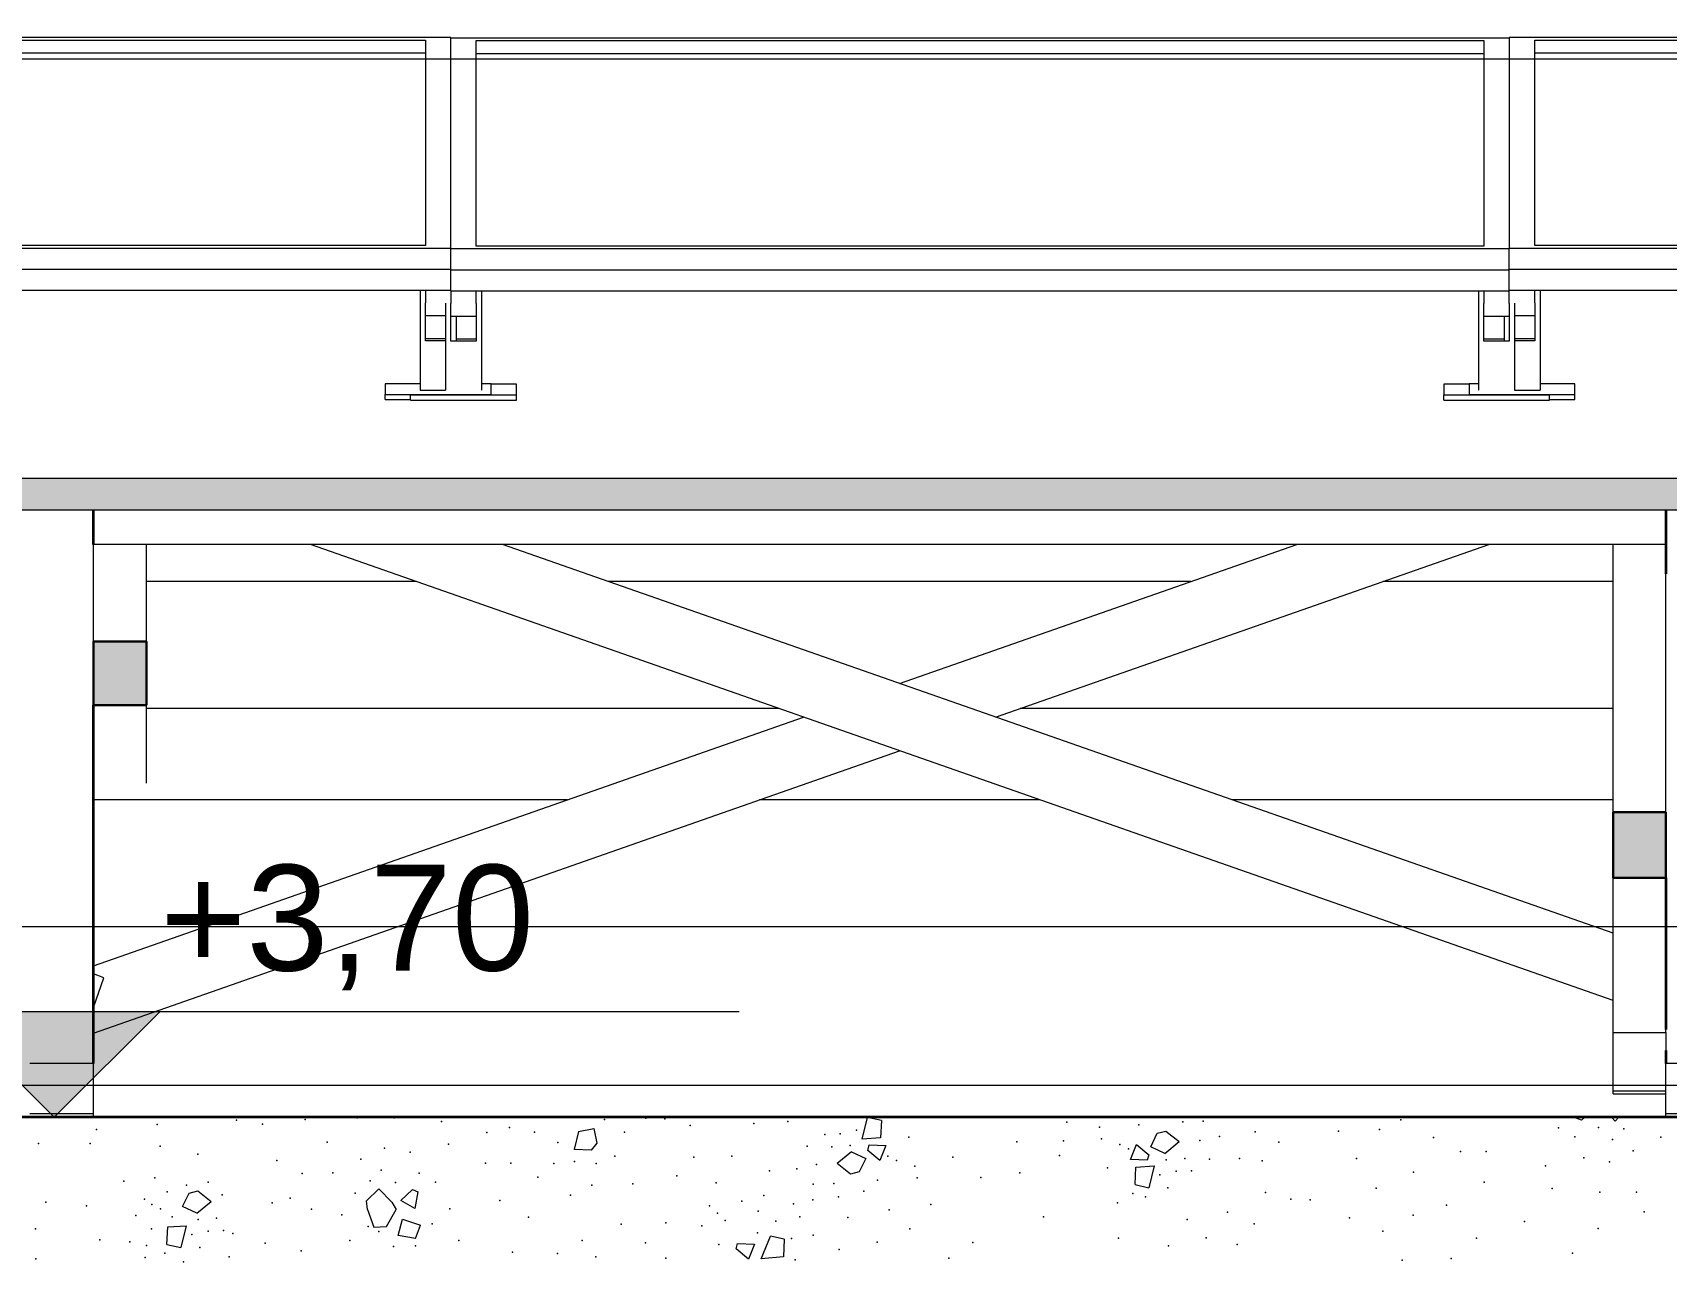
# Model space of a CAD drawing. Header units: metres. Extents: x -77 to 97, y 0 to 6.
# Drawn here: x -61.474 to -59.931, y 3.563 to 4.725 of the extents above; entities that cross this region are included whole.
import ezdxf

# ---------------------------------------------------------------- set-up
doc = ezdxf.new("R2010")
doc.units = ezdxf.units.M
doc.header["$MEASUREMENT"] = 0
for name, color, linetype in [('COTAS CORTE', 7, 'Continuous'), ('LAJES.EST', 7, 'Continuous'), ('S-BEAM-____-OTLN.IFC Model', 7, 'Continuous')]:
    doc.layers.add(name, color=color, linetype=linetype)
for name, color, linetype, lineweight, true_color in [('COTAS CORTE_Caneta_No__25', 7, 'Continuous', 13, 0x982312), ('ESTRUTURA-COB.EST_Caneta_No__16', 7, 'Continuous', 0, 0xc9c9c9), ('ESTRUTURA-COB.EST_Caneta_No__97', 7, 'Continuous', 5, 0x6b6b6b), ('S-BEAM-____-OTLN.IFC Model_Caneta_No__13', 7, 'Continuous', 0, 0xaaaaaa), ('S-BEAM-____-OTLN.IFC Model_Caneta_No__16', 7, 'Continuous', 0, 0xc9c9c9)]:
    doc.layers.add(name, color=color, linetype=linetype, lineweight=lineweight, true_color=true_color)
for name, color, linetype, lineweight in [('ESTRUTURA-COB.EST_Caneta_No__241', 7, 'Continuous', 13), ('LAJES.EST_Caneta_No__1', 7, 'Continuous', 35), ('LAJES.EST_Caneta_No__241', 7, 'Continuous', 13), ('LAJES.EST_Caneta_No__96', 252, 'Continuous', 0), ('S-BEAM-____-OTLN.IFC Model_Caneta_No__1', 7, 'Continuous', 35), ('S-BEAM-____-OTLN.IFC Model_Caneta_No__2', 7, 'Continuous', 30)]:
    doc.layers.add(name, color=color, linetype=linetype, lineweight=lineweight)
doc.styles.add('ESTILO_GERADO_1', font='arial.ttf')
doc.dimstyles.new('ESTILO_GERADO__1', dxfattribs={"dimtxt": 0.1, "dimasz": 0.0475, "dimexe": 0.18, "dimexo": 0.0625, "dimgap": 0, "dimtad": 1, "dimzin": 0, "dimdsep": 46, "dimtxsty": 'ESTILO_GERADO_1', "dimblk": 'ARROWHEAD_11', "dimblk1": 'ARROWHEAD_11', "dimblk2": 'ARROWHEAD_11', "dimcen": 0.09, "dimclrd": 256, "dimclre": 256, "dimclrt": 256, "dimadec": 0, "dimazin": 0, "dimtfac": 1, "dimtdec": 4, "dimtmove": 0, "dimatfit": 3, "dimfxl": 0, "dimtolj": 1, "dimtzin": 0, "dimarcsym": 0})
doc.dimstyles.new('ESTILO_GERADO__2', dxfattribs={"dimtxt": 0.1, "dimasz": 0.0475, "dimexe": 0.18, "dimexo": 8.048056, "dimgap": 0, "dimtad": 1, "dimzin": 0, "dimdsep": 46, "dimtxsty": 'ESTILO_GERADO_1', "dimblk": 'ARROWHEAD_11', "dimblk1": 'ARROWHEAD_11', "dimblk2": 'ARROWHEAD_11', "dimcen": 0.09, "dimclrd": 256, "dimclre": 256, "dimclrt": 256, "dimadec": 0, "dimazin": 0, "dimtfac": 1, "dimtdec": 4, "dimtmove": 0, "dimatfit": 3, "dimfxl": 0, "dimtolj": 1, "dimtzin": 0, "dimarcsym": 0})
doc.dimstyles.new('ESTILO_GERADO__4', dxfattribs={"dimtxt": 0.1, "dimasz": 0.0475, "dimexe": 0.18, "dimexo": 2.335123, "dimgap": 0, "dimtad": 1, "dimzin": 0, "dimdsep": 46, "dimtxsty": 'ESTILO_GERADO_1', "dimblk": 'ARROWHEAD_11', "dimblk1": 'ARROWHEAD_11', "dimblk2": 'ARROWHEAD_11', "dimcen": 0.09, "dimclrd": 256, "dimclre": 256, "dimclrt": 256, "dimadec": 0, "dimazin": 0, "dimtfac": 1, "dimtdec": 4, "dimtmove": 0, "dimatfit": 3, "dimfxl": 0, "dimtolj": 1, "dimtzin": 0, "dimarcsym": 0})
doc.dimstyles.new('ESTILO_GERADO__6', dxfattribs={"dimtxt": 0.1, "dimasz": 0.0475, "dimexe": 0.18, "dimexo": 1.849209, "dimgap": 0, "dimtad": 1, "dimzin": 0, "dimdsep": 46, "dimtxsty": 'ESTILO_GERADO_1', "dimblk": 'ARROWHEAD_11', "dimblk1": 'ARROWHEAD_11', "dimblk2": 'ARROWHEAD_11', "dimcen": 0.09, "dimclrd": 256, "dimclre": 256, "dimclrt": 256, "dimadec": 0, "dimazin": 0, "dimtfac": 1, "dimtdec": 4, "dimtmove": 0, "dimatfit": 3, "dimfxl": 0, "dimtolj": 1, "dimtzin": 0, "dimarcsym": 0})

# ---------------------------------------------------------------- blocks, each defined once
blk = doc.blocks.new('*X5')
at = {"layer": 'LAJES.EST_Caneta_No__241', "color": 7, "linetype": 'Continuous', "lineweight": 13}
for p, q in [((-60.9587, 3.6865), (-60.9442, 3.6895)), ((-60.9442, 3.6895), (-60.9414, 3.6756)), ((-60.6906, 3.6792), (-60.6855, 3.6999)), ((-60.6725, 3.697), (-60.6855, 3.6999)), ((-60.6725, 3.697), (-60.6732, 3.6804)), ((-60.016, 3.6992), (-60.0159, 3.7)), ((-60.011, 3.6972), (-60.016, 3.6992)), ((-60.008, 3.7), (-60.011, 3.6972)), ((-59.9793, 3.6964), (-59.9827, 3.7)), ((-59.9756, 3.7), (-59.9793, 3.6964)), ((-60.9587, 3.6865), (-60.9628, 3.6694)), ((-60.9414, 3.6756), (-60.9467, 3.669)), ((-60.6732, 3.6804), (-60.6906, 3.6792)), ((-60.6854, 3.6687), (-60.6841, 3.6739)), ((-60.6841, 3.6739), (-60.6682, 3.6732)), ((-60.4371, 3.6601), (-60.4314, 3.6741)), ((-60.4314, 3.6741), (-60.4198, 3.6646)), ((-60.418, 3.6722), (-60.4118, 3.685)), ((-60.4118, 3.685), (-60.4036, 3.687)), ((-60.4046, 3.6658), (-60.391, 3.677)), ((-60.4036, 3.687), (-60.391, 3.677)), ((-60.9467, 3.669), (-60.9628, 3.6694)), ((-60.7007, 3.6674), (-60.7143, 3.6563)), ((-60.7007, 3.6674), (-60.6873, 3.6611)), ((-60.6873, 3.6611), (-60.6935, 3.6483)), ((-60.6738, 3.6592), (-60.6854, 3.6687)), ((-60.6682, 3.6732), (-60.6738, 3.6592)), ((-60.4212, 3.6593), (-60.4371, 3.6601)), ((-60.4198, 3.6646), (-60.4212, 3.6593)), ((-60.4046, 3.6658), (-60.418, 3.6722)), ((-60.7016, 3.6463), (-60.7143, 3.6563)), ((-60.6935, 3.6483), (-60.7016, 3.6463)), ((-60.4328, 3.6363), (-60.4321, 3.6529)), ((-60.4321, 3.6529), (-60.4147, 3.654)), ((-60.4147, 3.654), (-60.4198, 3.6334)), ((-61.3326, 3.6157), (-61.3264, 3.6284)), ((-61.3264, 3.6284), (-61.3182, 3.6305)), ((-61.3182, 3.6305), (-61.3056, 3.6205)), ((-61.1589, 3.6211), (-61.1472, 3.6323)), ((-61.1472, 3.6323), (-61.1351, 3.6197)), ((-61.1265, 3.6214), (-61.1155, 3.6316)), ((-61.1155, 3.6316), (-61.1105, 3.6295)), ((-61.1105, 3.6295), (-61.1134, 3.6139)), ((-60.4328, 3.6363), (-60.4198, 3.6334)), ((-61.3192, 3.6093), (-61.3326, 3.6157)), ((-61.3192, 3.6093), (-61.3056, 3.6205)), ((-61.158, 3.6128), (-61.1589, 3.6211)), ((-61.158, 3.6128), (-61.152, 3.596)), ((-61.14, 3.5967), (-61.1308, 3.6127)), ((-61.1351, 3.6197), (-61.1308, 3.6127)), ((-61.1134, 3.6139), (-61.1265, 3.6214)), ((-61.3474, 3.5797), (-61.3467, 3.5964)), ((-61.3467, 3.5964), (-61.3293, 3.5975)), ((-61.3293, 3.5975), (-61.3344, 3.5769)), ((-61.152, 3.596), (-61.14, 3.5967)), ((-61.1289, 3.5883), (-61.1248, 3.6037)), ((-61.1248, 3.6037), (-61.108, 3.5979)), ((-61.1125, 3.5854), (-61.108, 3.5979)), ((-61.1125, 3.5854), (-61.1289, 3.5883)), ((-60.8096, 3.5756), (-60.8083, 3.5808)), ((-60.8083, 3.5808), (-60.7924, 3.5801)), ((-60.7859, 3.5662), (-60.7773, 3.5876)), ((-60.7643, 3.5847), (-60.7773, 3.5876)), ((-60.7643, 3.5847), (-60.765, 3.5681)), ((-61.3474, 3.5797), (-61.3344, 3.5769)), ((-60.7981, 3.566), (-60.8096, 3.5756)), ((-60.7924, 3.5801), (-60.7981, 3.566)), ((-60.765, 3.5681), (-60.7859, 3.5662))]:
    blk.add_line(p, q, dxfattribs=at)
for p in [(-61.3566, 3.6933), (-61.2816, 3.6971), (-61.2573, 3.6934), (-61.2168, 3.6979), (-61.1676, 3.6994), (-61.1327, 3.6995), (-61.088, 3.6961), (-61.0237, 3.6904), (-60.9342, 3.698), (-60.8951, 3.6992), (-60.8771, 3.6986), (-60.8531, 3.6921), (-60.793, 3.6942), (-60.7608, 3.6959), (-60.7034, 3.6999), (-60.4972, 3.6954), (-60.4665, 3.6905), (-60.4293, 3.6927), (-60.3878, 3.6958), (-60.3685, 3.6963), (-60.1816, 3.6977), (-60.0327, 3.69), (-59.995, 3.6903), (-59.971, 3.6889), (-61.4688, 3.6751), (-61.42, 3.6751), (-61.414, 3.6884), (-61.196, 3.6764), (-61.0815, 3.6746), (-61.0451, 3.6857), (-61.0003, 3.6859), (-60.9782, 3.6762), (-60.9153, 3.6858), (-60.7259, 3.6837), (-60.7114, 3.6844), (-60.7018, 3.6734), (-60.6959, 3.6877), (-60.6466, 3.6811), (-60.5446, 3.6768), (-60.5003, 3.6777), (-60.4646, 3.6795), (-60.4471, 3.6741), (-60.3717, 3.678), (-60.353, 3.6819), (-60.3193, 3.6863), (-60.297, 3.6764), (-60.2406, 3.687), (-60.2018, 3.6885), (-60.1508, 3.6809), (-60.0174, 3.6815), (-59.9816, 3.6789), (-59.9359, 3.6813), (-61.3539, 3.6728), (-61.3182, 3.665), (-61.2435, 3.659), (-61.1642, 3.6604), (-61.142, 3.6708), (-61.1177, 3.667), (-60.9623, 3.6582), (-60.9244, 3.6632), (-60.8498, 3.6622), (-60.8138, 3.6631), (-60.7427, 3.6728), (-60.7194, 3.6721), (-60.6663, 3.6631), (-60.6582, 3.6592), (-60.6048, 3.6623), (-60.5043, 3.6639), (-60.439, 3.6702), (-60.4035, 3.6598), (-60.3859, 3.6611), (-60.3626, 3.6604), (-60.3341, 3.6611), (-60.3128, 3.6589), (-60.2235, 3.661), (-60.1254, 3.6675), (-60.1012, 3.6677), (-60.0088, 3.6617), (-59.9845, 3.658), (-59.9623, 3.6684), (-61.359, 3.6429), (-61.2198, 3.6469), (-61.1907, 3.6474), (-61.1449, 3.6499), (-61.1091, 3.6473), (-61.0466, 3.6565), (-61.0224, 3.6567), (-60.9971, 3.6433), (-60.9819, 3.6562), (-60.9419, 3.6563), (-60.8656, 3.6447), (-60.7783, 3.6494), (-60.7522, 3.6513), (-60.7336, 3.6553), (-60.6407, 3.6538), (-60.6388, 3.6428), (-60.5786, 3.643), (-60.5418, 3.6474), (-60.4587, 3.6522), (-60.4094, 3.6456), (-60.3938, 3.6489), (-60.3794, 3.6495), (-60.1696, 3.648), (-60.045, 3.6542), (-61.3883, 3.6395), (-61.3472, 3.6296), (-61.329, 3.6359), (-61.3085, 3.6386), (-61.1696, 3.6284), (-61.1556, 3.6398), (-61.1316, 3.6384), (-61.0938, 3.6388), (-60.946, 3.6357), (-60.9073, 3.6372), (-60.8286, 3.6379), (-60.7368, 3.6369), (-60.7175, 3.6375), (-60.6889, 3.6301), (-60.676, 3.6405), (-60.4349, 3.628), (-60.4019, 3.6334), (-60.3095, 3.629), (-60.2049, 3.633), (-60.1028, 3.6386), (-60.0386, 3.6327), (-59.9938, 3.6292), (-59.9589, 3.6293), (-61.462, 3.6198), (-61.4235, 3.6164), (-61.3685, 3.6226), (-61.3617, 3.6176), (-61.3535, 3.6136), (-61.2954, 3.6268), (-61.248, 3.619), (-61.231, 3.6234), (-61.211, 3.6131), (-61.0803, 3.6133), (-61.033, 3.6214), (-60.9663, 3.6265), (-60.835, 3.6164), (-60.8044, 3.6208), (-60.7836, 3.626), (-60.7555, 3.6183), (-60.7371, 3.6219), (-60.713, 3.6249), (-60.665, 3.6124), (-60.6257, 3.6176), (-60.4493, 3.6192), (-60.4228, 3.6249), (-60.2855, 3.6225), (-60.2675, 3.6219), (-60.1386, 3.6169), (-61.3769, 3.6072), (-61.3425, 3.6059), (-61.3181, 3.6033), (-61.3005, 3.6046), (-61.1822, 3.6078), (-61.1572, 3.5969), (-61.0968, 3.5992), (-61.0058, 3.6055), (-60.9182, 3.5991), (-60.8761, 3.6003), (-60.842, 3.5975), (-60.8274, 3.6095), (-60.8202, 3.6023), (-60.7889, 3.6112), (-60.7723, 3.6018), (-60.7496, 3.6058), (-60.7042, 3.6053), (-60.5194, 3.6059), (-60.3836, 3.6033), (-60.3453, 3.6104), (-60.3203, 3.5992), (-60.2301, 3.6048), (-60.1701, 3.6075), (-60.0647, 3.6014), (-59.9517, 3.6106), (-61.4717, 3.5947), (-61.4109, 3.5841), (-61.3826, 3.5823), (-61.3621, 3.5945), (-61.324, 3.5891), (-61.3084, 3.5924), (-61.2939, 3.593), (-61.2852, 3.59), (-61.2547, 3.5811), (-61.1746, 3.5835), (-61.1472, 3.5919), (-61.0716, 3.5836), (-60.955, 3.5835), (-60.8954, 3.5812), (-60.7894, 3.5908), (-60.7574, 3.5855), (-60.737, 3.5887), (-60.6763, 3.5819), (-60.6457, 3.5947), (-60.586, 3.5815), (-60.4485, 3.5857), (-60.3656, 3.5861), (-60.1988, 3.5924), (-60.1102, 3.5857), (-59.9954, 3.5948), (-61.4714, 3.5661), (-61.368, 3.5675), (-61.3667, 3.5789), (-61.3495, 3.5715), (-61.3165, 3.5769), (-61.2887, 3.5682), (-61.2205, 3.5737), (-61.1334, 3.5778), (-61.1127, 3.5785), (-61.0211, 3.5726), (-60.9786, 3.5711), (-60.9421, 3.5681), (-60.876, 3.5667), (-60.826, 3.5798), (-60.7124, 3.5749), (-60.6087, 3.5668), (-60.4012, 3.5785), (-60.3364, 3.5799), (-60.1341, 3.5666), (-60.0194, 3.5714), (-61.3319, 3.5633), (-60.7539, 3.5651), (-60.1805, 3.565)]:
    blk.add_point(p, dxfattribs=at)
blk = doc.blocks.new('*D11')
at = {"layer": 'COTAS CORTE_Caneta_No__25', "linetype": 'Continuous', "lineweight": 13, "true_color": 0x982312}
for points in [[(-66.6785, 3.7), (-66.6775, 3.6952), (-66.6748, 3.6912), (-66.6708, 3.6885), (-66.666, 3.6875), (-66.6612, 3.6885), (-66.6572, 3.6912), (-66.6544, 3.6952), (-66.6535, 3.7), (-66.6544, 3.7048), (-66.6572, 3.7088), (-66.6612, 3.7115), (-66.666, 3.7125), (-66.6708, 3.7115), (-66.6748, 3.7088), (-66.6775, 3.7048)], [(-66.6785, 3.55), (-66.6775, 3.5452), (-66.6748, 3.5412), (-66.6708, 3.5385), (-66.666, 3.5375), (-66.6612, 3.5385), (-66.6572, 3.5412), (-66.6544, 3.5452), (-66.6535, 3.55), (-66.6544, 3.5548), (-66.6572, 3.5588), (-66.6612, 3.5615), (-66.666, 3.5625), (-66.6708, 3.5615), (-66.6748, 3.5588), (-66.6775, 3.5548)]]:
    blk.add_hatch(color=24, dxfattribs=at).paths.add_polyline_path(points)
at = {"layer": 'COTAS CORTE_Caneta_No__25', "color": 24, "linetype": 'Continuous', "lineweight": 13, "true_color": 0x982312}
for p, q in [((-66.6785, 3.7), (-66.7129, 3.7)), ((-58.6179, 3.7), (-66.6535, 3.7)), ((-66.666, 3.5625), (-66.666, 3.6875)), ((-66.6785, 3.55), (-66.7129, 3.55)), ((-58.6179, 3.55), (-66.6535, 3.55))]:
    blk.add_line(p, q, dxfattribs=at)
for centre in [(-66.666, 3.7), (-66.666, 3.55)]:
    blk.add_circle(centre, 0.0125, dxfattribs=at)
at = {"layer": 'COTAS CORTE_Caneta_No__25', "color": 24, "lineweight": 13, "true_color": 0x982312, "insert": (-66.801, 3.5815), "char_height": 0.1, "attachment_point": 7, "rotation": 90, "style": 'ESTILO_GERADO_1'}
blk.add_mtext('\\A1;{\\pql;\\fArial|b0|i0|c0|p0;\\W1.000000;0,03}', dxfattribs=at)
blk = doc.blocks.new('ARROWHEAD_11')
at = {"color": 0, "linetype": 'Continuous', "lineweight": 0}
blk.add_line((0, 0), (-1, 0), dxfattribs=at)
at = {"color": 0, "linetype": 'Continuous', "lineweight": 0, "const_width": 0.25, "flags": 128}
blk.add_lwpolyline([(-0.125, 0, 1), (0.125, 0, 1)], format="xyb", close=True, dxfattribs=at)
blk = doc.blocks.new('*D12')
at = {"layer": 'COTAS CORTE_Caneta_No__25', "linetype": 'Continuous', "lineweight": 13, "true_color": 0x982312}
for points in [[(-66.6785, 3.73), (-66.6775, 3.7252), (-66.6748, 3.7212), (-66.6708, 3.7185), (-66.666, 3.7175), (-66.6612, 3.7185), (-66.6572, 3.7212), (-66.6544, 3.7252), (-66.6535, 3.73), (-66.6544, 3.7348), (-66.6572, 3.7388), (-66.6612, 3.7415), (-66.666, 3.7425), (-66.6708, 3.7415), (-66.6748, 3.7388), (-66.6775, 3.7348)], [(-66.6785, 3.7), (-66.6775, 3.6952), (-66.6748, 3.6912), (-66.6708, 3.6885), (-66.666, 3.6875), (-66.6612, 3.6885), (-66.6572, 3.6912), (-66.6544, 3.6952), (-66.6535, 3.7), (-66.6544, 3.7048), (-66.6572, 3.7088), (-66.6612, 3.7115), (-66.666, 3.7125), (-66.6708, 3.7115), (-66.6748, 3.7088), (-66.6775, 3.7048)]]:
    blk.add_hatch(color=24, dxfattribs=at).paths.add_polyline_path(points)
at = {"layer": 'COTAS CORTE_Caneta_No__25', "color": 24, "linetype": 'Continuous', "lineweight": 13, "true_color": 0x982312}
for p, q in [((-66.6785, 3.73), (-66.7129, 3.73)), ((-58.6179, 3.73), (-66.6535, 3.73)), ((-66.666, 3.7125), (-66.666, 3.7175)), ((-66.6785, 3.7), (-66.7129, 3.7)), ((-58.6179, 3.7), (-66.6535, 3.7))]:
    blk.add_line(p, q, dxfattribs=at)
for centre in [(-66.666, 3.73), (-66.666, 3.7)]:
    blk.add_circle(centre, 0.0125, dxfattribs=at)
blk = doc.blocks.new('*D13')
at = {"layer": 'COTAS CORTE_Caneta_No__25', "linetype": 'Continuous', "lineweight": 13, "true_color": 0x982312}
for points in [[(-66.6785, 3.88), (-66.6775, 3.8752), (-66.6748, 3.8712), (-66.6708, 3.8685), (-66.666, 3.8675), (-66.6612, 3.8685), (-66.6572, 3.8712), (-66.6544, 3.8752), (-66.6535, 3.88), (-66.6544, 3.8848), (-66.6572, 3.8888), (-66.6612, 3.8915), (-66.666, 3.8925), (-66.6708, 3.8915), (-66.6748, 3.8888), (-66.6775, 3.8848)], [(-66.6785, 3.73), (-66.6775, 3.7252), (-66.6748, 3.7212), (-66.6708, 3.7185), (-66.666, 3.7175), (-66.6612, 3.7185), (-66.6572, 3.7212), (-66.6544, 3.7252), (-66.6535, 3.73), (-66.6544, 3.7348), (-66.6572, 3.7388), (-66.6612, 3.7415), (-66.666, 3.7425), (-66.6708, 3.7415), (-66.6748, 3.7388), (-66.6775, 3.7348)]]:
    blk.add_hatch(color=24, dxfattribs=at).paths.add_polyline_path(points)
at = {"layer": 'COTAS CORTE_Caneta_No__25', "color": 24, "linetype": 'Continuous', "lineweight": 13, "true_color": 0x982312}
for p, q in [((-66.666, 3.8925), (-66.666, 3.905)), ((-66.6785, 3.88), (-66.7129, 3.88)), ((-58.6179, 3.88), (-66.6535, 3.88)), ((-66.666, 3.7425), (-66.666, 3.8675)), ((-66.6785, 3.73), (-66.7129, 3.73)), ((-58.6179, 3.73), (-66.6535, 3.73))]:
    blk.add_line(p, q, dxfattribs=at)
for centre in [(-66.666, 3.88), (-66.666, 3.73)]:
    blk.add_circle(centre, 0.0125, dxfattribs=at)
at = {"layer": 'COTAS CORTE_Caneta_No__25', "color": 24, "lineweight": 13, "true_color": 0x982312, "insert": (-66.686, 3.8925), "char_height": 0.1, "attachment_point": 7, "rotation": 90, "style": 'ESTILO_GERADO_1'}
blk.add_mtext('\\A1;{\\pql;\\fArial|b0|i0|c0|p0;\\W1.000000;0,15}', dxfattribs=at)
blk = doc.blocks.new('*D17')
at = {"layer": 'COTAS CORTE_Caneta_No__25', "linetype": 'Continuous', "lineweight": 13, "true_color": 0x982312}
for points in [[(-63.083, 3.7), (-63.082, 3.6952), (-63.0793, 3.6912), (-63.0753, 3.6885), (-63.0705, 3.6875), (-63.0657, 3.6885), (-63.0617, 3.6912), (-63.059, 3.6952), (-63.058, 3.7), (-63.059, 3.7048), (-63.0617, 3.7088), (-63.0657, 3.7115), (-63.0705, 3.7125), (-63.0753, 3.7115), (-63.0793, 3.7088), (-63.082, 3.7048)], [(-63.083, 3.55), (-63.082, 3.5452), (-63.0793, 3.5412), (-63.0753, 3.5385), (-63.0705, 3.5375), (-63.0657, 3.5385), (-63.0617, 3.5412), (-63.059, 3.5452), (-63.058, 3.55), (-63.059, 3.5548), (-63.0617, 3.5588), (-63.0657, 3.5615), (-63.0705, 3.5625), (-63.0753, 3.5615), (-63.0793, 3.5588), (-63.082, 3.5548)]]:
    blk.add_hatch(color=24, dxfattribs=at).paths.add_polyline_path(points)
at = {"layer": 'COTAS CORTE_Caneta_No__25', "color": 24, "linetype": 'Continuous', "lineweight": 13, "true_color": 0x982312}
for p, q in [((-63.0705, 3.7125), (-63.0705, 3.725)), ((-63.083, 3.7), (-63.1174, 3.7)), ((-60.7354, 3.7), (-63.058, 3.7)), ((-63.0705, 3.5625), (-63.0705, 3.6875)), ((-63.083, 3.55), (-63.1174, 3.55)), ((-60.7354, 3.55), (-63.058, 3.55))]:
    blk.add_line(p, q, dxfattribs=at)
for centre in [(-63.0705, 3.7), (-63.0705, 3.55)]:
    blk.add_circle(centre, 0.0125, dxfattribs=at)
at = {"layer": 'COTAS CORTE_Caneta_No__25', "color": 24, "lineweight": 13, "true_color": 0x982312, "insert": (-63.0905, 3.7125), "char_height": 0.1, "attachment_point": 7, "rotation": 90, "style": 'ESTILO_GERADO_1'}
blk.add_mtext('\\A1;{\\pql;\\fArial|b0|i0|c0|p0;\\W1.000000;0,15}', dxfattribs=at)
blk = doc.blocks.new('*D24')
at = {"layer": 'COTAS CORTE_Caneta_No__25', "linetype": 'Continuous', "lineweight": 13, "true_color": 0x982312}
for points in [[(-51.3896, 4.7), (-51.3887, 4.6952), (-51.386, 4.6912), (-51.3819, 4.6885), (-51.3771, 4.6875), (-51.3724, 4.6885), (-51.3683, 4.6912), (-51.3656, 4.6952), (-51.3646, 4.7), (-51.3656, 4.7048), (-51.3683, 4.7088), (-51.3724, 4.7115), (-51.3771, 4.7125), (-51.3819, 4.7115), (-51.386, 4.7088), (-51.3887, 4.7048)], [(-51.3896, 3.7), (-51.3887, 3.6952), (-51.386, 3.6912), (-51.3819, 3.6885), (-51.3771, 3.6875), (-51.3724, 3.6885), (-51.3683, 3.6912), (-51.3656, 3.6952), (-51.3646, 3.7), (-51.3656, 3.7048), (-51.3683, 3.7088), (-51.3724, 3.7115), (-51.3771, 3.7125), (-51.3819, 3.7115), (-51.386, 3.7088), (-51.3887, 3.7048)]]:
    blk.add_hatch(color=24, dxfattribs=at).paths.add_polyline_path(points)
at = {"layer": 'COTAS CORTE_Caneta_No__25', "color": 24, "linetype": 'Continuous', "lineweight": 13, "true_color": 0x982312}
for p, q in [((-51.3771, 4.7125), (-51.3771, 4.725)), ((-51.3896, 4.7), (-53.2264, 4.7)), ((-51.3303, 4.7), (-51.3646, 4.7)), ((-51.3771, 3.7125), (-51.3771, 4.6875)), ((-51.3896, 3.7), (-51.424, 3.7)), ((-49.5279, 3.7), (-51.3646, 3.7))]:
    blk.add_line(p, q, dxfattribs=at)
for centre in [(-51.3771, 4.7), (-51.3771, 3.7)]:
    blk.add_circle(centre, 0.0125, dxfattribs=at)
at = {"layer": 'COTAS CORTE_Caneta_No__25', "color": 24, "lineweight": 13, "true_color": 0x982312, "insert": (-51.3971, 4.0665), "char_height": 0.1, "attachment_point": 7, "rotation": 90, "style": 'ESTILO_GERADO_1'}
blk.add_mtext('\\A1;{\\pql;\\fArial|b0|i0|c0|p0;\\W1.000000;1,00}', dxfattribs=at)
blk = doc.blocks.new('*D25')
at = {"layer": 'COTAS CORTE_Caneta_No__25', "linetype": 'Continuous', "lineweight": 13, "true_color": 0x982312}
for points in [[(-66.9365, 4.7), (-66.9356, 4.6952), (-66.9329, 4.6912), (-66.9288, 4.6885), (-66.924, 4.6875), (-66.9192, 4.6885), (-66.9152, 4.6912), (-66.9125, 4.6952), (-66.9115, 4.7), (-66.9125, 4.7048), (-66.9152, 4.7088), (-66.9192, 4.7115), (-66.924, 4.7125), (-66.9288, 4.7115), (-66.9329, 4.7088), (-66.9356, 4.7048)], [(-66.9365, -0.015), (-66.9356, -0.0198), (-66.9329, -0.0238), (-66.9288, -0.0265), (-66.924, -0.0275), (-66.9192, -0.0265), (-66.9152, -0.0238), (-66.9125, -0.0198), (-66.9115, -0.015), (-66.9125, -0.0102), (-66.9152, -0.0062), (-66.9192, -0.0035), (-66.924, -0.0025), (-66.9288, -0.0035), (-66.9329, -0.0062), (-66.9356, -0.0102)]]:
    blk.add_hatch(color=24, dxfattribs=at).paths.add_polyline_path(points)
at = {"layer": 'COTAS CORTE_Caneta_No__25', "color": 24, "linetype": 'Continuous', "lineweight": 13, "true_color": 0x982312}
for p, q in [((-66.924, 4.7125), (-66.924, 4.725)), ((-66.9365, 4.7), (-66.9709, 4.7)), ((-58.876, 4.7), (-66.9115, 4.7)), ((-66.924, -0.0025), (-66.924, 4.6875)), ((-66.9365, -0.015), (-66.9709, -0.015)), ((-58.876, -0.015), (-66.9115, -0.015)), ((-66.924, -0.04), (-66.924, -0.0275))]:
    blk.add_line(p, q, dxfattribs=at)
for centre in [(-66.924, 4.7), (-66.924, -0.015)]:
    blk.add_circle(centre, 0.0125, dxfattribs=at)
at = {"layer": 'COTAS CORTE_Caneta_No__25', "color": 24, "lineweight": 13, "true_color": 0x982312, "insert": (-66.944, 2.209), "char_height": 0.1, "attachment_point": 7, "rotation": 90, "style": 'ESTILO_GERADO_1'}
blk.add_mtext('\\A1;{\\pql;\\fArial|b0|i0|c0|p0;\\W1.000000;4,72}', dxfattribs=at)

msp = doc.modelspace()

# ---------------------------------------------------------------- hatches: boundary and pattern name
at = {"layer": 'COTAS CORTE_Caneta_No__25', "linetype": 'Continuous', "lineweight": 13, "true_color": 0x982312}
msp.add_hatch(color=24, dxfattribs=at).paths.add_polyline_path([(-61.454, 3.7), (-61.354, 3.8), (-61.554, 3.8)])
at = {"layer": 'ESTRUTURA-COB.EST_Caneta_No__97', "linetype": 'Continuous', "lineweight": 5, "true_color": 0x6b6b6b}
h = msp.add_hatch(dxfattribs=at)
h.set_pattern_fill('AR_CONC_0001', color=251, style=0, pattern_type=2)
h.set_pattern_definition([(50, (0, 0), (-0.546554, 0.0478173), [0.05715, -0.62865]), (355, (0, 0), (-0.1057303, 0.5731705), [0.04572, -0.5029218]), (100.4514, (0.04555, -0.004), (0.4408237, 0.5253533), [0.04857, -0.5342707]), (46.1842, (0, 0.1524), (-0.813237, 0.126127), [0.085725, -0.942975]), (96.6356, (0.0678, 0.1419), (0.712212, 0.742278), [0.072855, -0.801407]), (351.1842, (0, 0.1524), (0.712212, 0.742278), [0.06858, -0.754379]), (21, (0.0762, 0.1143), (-0.4548432, 0.3067956), [0.05715, -0.62865]), (326, (0.0762, 0.1143), (0.185406, 0.552564), [0.04572, -0.50292]), (71.4514, (0.1141, 0.08873), (0.6402493, 0.2457683), [0.04857, -0.53427]), (37.5, (0, 0), (0.0092658, 0.2536651), [0, -0.496824, 0, -0.51054, 0, -0.504825]), (7.5, (0, 0), (0.200459, 0.3005417), [0, -0.291084, 0, -0.485394, 0, -0.192405]), (327.5, (-0.16993, 0), (-0.4067718, 0.01718623), [0, -0.1905, 0, -0.59436, 0, -0.78867]), (317.5, (-0.24613, 0), (0.4443875, 0.0762795), [0, -0.24765, 0, -0.394716, 0, -0.56007])])
h.paths.add_polyline_path([(-66.314, 4.2737), (-44.214, 4.2737), (-44.214, 4.3038), (-66.314, 4.3038)])
at = {"layer": 'S-BEAM-____-OTLN.IFC Model', "linetype": 'Continuous', "lineweight": 0, "true_color": 0x000000}
for points in [[(-61.4169, 4.0893), (-61.3669, 4.0893), (-61.3669, 4.1496), (-61.4169, 4.1496)], [(-59.9812, 3.9262), (-59.9312, 3.9262), (-59.9312, 3.9884), (-59.9812, 3.9884)]]:
    msp.add_hatch(color=18, dxfattribs=at).paths.add_polyline_path(points)

# ---------------------------------------------------------------- linework, layer by layer
at = {"layer": 'COTAS CORTE_Caneta_No__25', "color": 24, "linetype": 'Continuous', "lineweight": 13, "true_color": 0x982312}
for p, q in [((-61.454, 3.7), (-61.554, 3.8)), ((-61.554, 3.8), (-61.354, 3.8)), ((-61.354, 3.8), (-61.454, 3.7)), ((-61.354, 3.8), (-60.8069, 3.8)), ((-61.454, 3.7), (-63.3032, 3.7)), ((-61.454, 3.7), (-61.379, 3.7))]:
    msp.add_line(p, q, dxfattribs=at)
at = {"layer": 'ESTRUTURA-COB.EST_Caneta_No__16', "color": 9, "linetype": 'Continuous', "lineweight": 0, "true_color": 0xc9c9c9}
for p, q in [((-60.9691, 4), (-61.4169, 4)), ((-60.5229, 4), (-60.7876, 4)), ((-59.9812, 4), (-60.3414, 4))]:
    msp.add_line(p, q, dxfattribs=at)
at = {"layer": 'ESTRUTURA-COB.EST_Caneta_No__241', "color": 7, "linetype": 'Continuous', "lineweight": 13}
for p, q in [((-44.369, 4.3038), (-66.314, 4.3038)), ((-44.214, 4.2737), (-66.314, 4.2737))]:
    msp.add_line(p, q, dxfattribs=at)
at = {"layer": 'LAJES.EST_Caneta_No__1', "color": 7, "linetype": 'Continuous', "lineweight": 35}
msp.add_line((-44.214, 3.7), (-66.314, 3.7), dxfattribs=at)
at = {"layer": 'LAJES.EST_Caneta_No__96', "color": 252, "linetype": 'Continuous', "lineweight": 0}
for p, q in [((-61.0792, 4.7203), (-62.0792, 4.7203)), ((-62.0552, 4.7179), (-61.1032, 4.7179)), ((-61.1032, 4.7179), (-61.1032, 4.5237)), ((-61.0792, 4.5213), (-61.0792, 4.7203)), ((-60.0792, 4.7199), (-61.0792, 4.7199)), ((-61.0552, 4.5233), (-61.0552, 4.7175)), ((-61.0552, 4.7175), (-60.1032, 4.7175)), ((-60.1032, 4.7175), (-60.1032, 4.5233)), ((-59.0792, 4.7203), (-60.0792, 4.7203)), ((-60.0792, 4.7203), (-60.0792, 4.5213)), ((-60.0552, 4.5237), (-60.0552, 4.7179)), ((-60.0552, 4.7179), (-59.1032, 4.7179)), ((-61.1032, 4.7055), (-62.0552, 4.7055)), ((-60.1032, 4.7051), (-61.0552, 4.7051)), ((-59.1032, 4.7055), (-60.0552, 4.7055)), ((-61.1032, 4.5237), (-62.0552, 4.5237)), ((-60.1032, 4.5233), (-61.0552, 4.5233)), ((-59.1032, 4.5237), (-60.0552, 4.5237)), ((-62.0792, 4.5213), (-61.0792, 4.5213)), ((-61.0792, 4.5209), (-61.0792, 4.5213)), ((-61.0792, 4.5209), (-60.0792, 4.5209)), ((-61.0792, 4.501), (-61.0792, 4.5209)), ((-60.0792, 4.5213), (-59.0792, 4.5213)), ((-60.0792, 4.5209), (-60.0792, 4.5213)), ((-60.0792, 4.501), (-60.0792, 4.5209)), ((-62.0792, 4.5014), (-61.0792, 4.5014)), ((-61.0792, 4.4811), (-61.0792, 4.501)), ((-61.0792, 4.501), (-60.0792, 4.501)), ((-60.0792, 4.5014), (-59.0792, 4.5014)), ((-60.0792, 4.4811), (-60.0792, 4.501)), ((-62.0552, 4.4815), (-61.1032, 4.4815)), ((-61.1082, 4.4815), (-61.1082, 4.4784)), ((-61.1082, 4.4784), (-61.1082, 4.4696)), ((-61.1032, 4.4815), (-61.0792, 4.4815)), ((-61.1032, 4.4815), (-61.1032, 4.4696)), ((-61.0792, 4.4811), (-61.0552, 4.4811)), ((-61.0792, 4.4811), (-61.0792, 4.4692)), ((-61.0552, 4.4811), (-60.1032, 4.4811)), ((-61.0552, 4.4692), (-61.0552, 4.4811)), ((-61.0502, 4.4811), (-61.0502, 4.478)), ((-61.0502, 4.478), (-61.0502, 4.4692)), ((-60.1082, 4.4811), (-60.1082, 4.478)), ((-60.1082, 4.478), (-60.1082, 4.4692)), ((-60.1032, 4.4811), (-60.0792, 4.4811)), ((-60.1032, 4.4811), (-60.1032, 4.4692)), ((-60.0792, 4.4815), (-60.0552, 4.4815)), ((-60.0792, 4.4692), (-60.0792, 4.4811)), ((-60.0552, 4.4815), (-59.1032, 4.4815)), ((-60.0552, 4.4696), (-60.0552, 4.4815)), ((-60.0502, 4.4815), (-60.0502, 4.4784)), ((-60.0502, 4.4784), (-60.0502, 4.4696)), ((-61.1082, 4.4696), (-61.1082, 4.387)), ((-61.1032, 4.4576), (-61.1032, 4.4696)), ((-61.0842, 4.4693), (-61.0842, 4.4692)), ((-61.0842, 4.4692), (-61.0842, 4.387)), ((-61.0792, 4.4572), (-61.0792, 4.4692)), ((-61.0552, 4.4692), (-61.0552, 4.4572)), ((-61.0502, 4.4692), (-61.0502, 4.387)), ((-60.1082, 4.4692), (-60.1082, 4.387)), ((-60.1032, 4.4572), (-60.1032, 4.4692)), ((-60.0792, 4.4692), (-60.0792, 4.4572)), ((-60.0742, 4.4693), (-60.0742, 4.4692)), ((-60.0742, 4.4692), (-60.0742, 4.387)), ((-60.0552, 4.4696), (-60.0552, 4.4576)), ((-60.0502, 4.4696), (-60.0502, 4.387)), ((-61.1032, 4.4576), (-61.0842, 4.4576)), ((-61.1032, 4.4337), (-61.1032, 4.4576)), ((-61.0792, 4.4334), (-61.0792, 4.4572)), ((-61.0792, 4.4572), (-61.0552, 4.4572)), ((-61.0742, 4.4572), (-61.0742, 4.4334)), ((-61.0552, 4.4572), (-61.0552, 4.4334)), ((-60.1032, 4.4572), (-60.0792, 4.4572)), ((-60.1032, 4.4334), (-60.1032, 4.4572)), ((-60.0842, 4.4572), (-60.0842, 4.4334)), ((-60.0792, 4.4572), (-60.0792, 4.4334)), ((-60.0742, 4.4576), (-60.0552, 4.4576)), ((-60.0552, 4.4576), (-60.0552, 4.4337)), ((-61.1032, 4.4361), (-61.0842, 4.4361)), ((-61.0842, 4.4337), (-61.1032, 4.4337)), ((-61.0552, 4.4334), (-61.0792, 4.4334)), ((-61.0742, 4.4357), (-61.0552, 4.4357)), ((-60.1032, 4.4357), (-60.0842, 4.4357)), ((-60.0792, 4.4334), (-60.1032, 4.4334)), ((-60.0742, 4.4361), (-60.0552, 4.4361)), ((-60.0552, 4.4337), (-60.0742, 4.4337)), ((-61.1082, 4.3931), (-61.1412, 4.3931)), ((-61.1412, 4.3931), (-61.1412, 4.3832)), ((-61.1082, 4.387), (-61.0842, 4.387)), ((-61.0412, 4.3931), (-61.0502, 4.3931)), ((-61.0412, 4.3832), (-61.0412, 4.3931)), ((-61.0172, 4.3928), (-61.0412, 4.3928)), ((-61.0172, 4.3828), (-61.0172, 4.3928)), ((-60.1172, 4.3928), (-60.1412, 4.3928)), ((-60.1412, 4.3928), (-60.1412, 4.3828)), ((-60.1082, 4.3931), (-60.1172, 4.3931)), ((-60.1172, 4.3931), (-60.1172, 4.3832)), ((-60.0742, 4.387), (-60.0502, 4.387)), ((-60.0172, 4.3931), (-60.0502, 4.3931)), ((-60.0172, 4.3832), (-60.0172, 4.3931)), ((-61.1412, 4.3832), (-61.0412, 4.3832)), ((-61.1412, 4.3782), (-61.1412, 4.3832)), ((-61.1412, 4.3782), (-61.1172, 4.3782)), ((-61.1172, 4.3828), (-61.0172, 4.3828)), ((-61.1172, 4.3778), (-61.1172, 4.3828)), ((-61.1172, 4.3778), (-61.0172, 4.3778)), ((-61.0412, 4.3828), (-61.0412, 4.3832)), ((-61.0172, 4.3778), (-61.0172, 4.3828)), ((-60.1412, 4.3828), (-60.0412, 4.3828)), ((-60.1412, 4.3778), (-60.1412, 4.3828)), ((-60.1412, 4.3778), (-60.0412, 4.3778)), ((-60.1172, 4.3832), (-60.0172, 4.3832)), ((-60.1172, 4.3828), (-60.1172, 4.3832)), ((-60.0412, 4.3778), (-60.0412, 4.3828)), ((-60.0412, 4.3782), (-60.0172, 4.3782)), ((-60.0172, 4.3782), (-60.0172, 4.3832))]:
    msp.add_line(p, q, dxfattribs=at)
at = {"layer": 'S-BEAM-____-OTLN.IFC Model_Caneta_No__1', "color": 7, "linetype": 'Continuous', "lineweight": 35}
for p, q in [((-61.4169, 4.2413), (-61.4169, 4.2737)), ((-59.9312, 4.2737), (-59.9312, 4.2136)), ((-61.4169, 3.7508), (-61.4169, 4.0893)), ((-59.9312, 3.9262), (-59.9312, 3.7829)), ((-59.9312, 3.7632), (-59.9312, 3.7508))]:
    msp.add_line(p, q, dxfattribs=at)
at = {"layer": 'S-BEAM-____-OTLN.IFC Model_Caneta_No__13', "color": 253, "linetype": 'Continuous', "lineweight": 0, "true_color": 0xaaaaaa}
for p, q in [((-59.9312, 4.2413), (-61.4169, 4.2413)), ((-61.4169, 4.1496), (-61.4169, 4.2413)), ((-61.3669, 4.1496), (-61.3669, 4.2413)), ((-59.9812, 3.8103), (-61.2119, 4.2413)), ((-59.9812, 3.8739), (-61.0304, 4.2413)), ((-60.6552, 4.11), (-60.2801, 4.2413)), ((-60.5645, 4.0782), (-60.0986, 4.2413)), ((-59.9812, 3.9884), (-59.9812, 4.2413)), ((-59.9312, 3.9884), (-59.9312, 4.2136)), ((-61.4169, 3.8432), (-60.746, 4.0782)), ((-61.4169, 3.7796), (-60.6552, 4.0464)), ((-59.9812, 3.78), (-59.9812, 3.9262)), ((-61.407, 3.8319), (-61.4169, 3.8354)), ((-61.4169, 3.8036), (-61.407, 3.8319)), ((-59.9312, 3.78), (-59.9312, 3.7829)), ((-59.9812, 3.78), (-59.9312, 3.78)), ((-59.9812, 3.7247), (-59.9812, 3.78)), ((-59.9312, 3.78), (-59.9312, 3.7632)), ((-61.4169, 3.7508), (-61.4769, 3.7508)), ((-61.4169, 3.7032), (-61.4169, 3.7508)), ((-59.8712, 3.7508), (-59.9312, 3.7508)), ((-59.9312, 3.7032), (-59.9312, 3.7508)), ((-59.9312, 3.7247), (-59.9812, 3.7247)), ((-61.4169, 3.7032), (-61.4769, 3.7032)), ((-61.4169, 3.7), (-61.4169, 3.7032)), ((-59.9312, 3.7), (-59.9312, 3.7032)), ((-59.8712, 3.7032), (-59.9312, 3.7032))]:
    msp.add_line(p, q, dxfattribs=at)
at = {"layer": 'S-BEAM-____-OTLN.IFC Model_Caneta_No__16', "color": 9, "linetype": 'Continuous', "lineweight": 0, "true_color": 0xc9c9c9}
for p, q in [((-61.1117, 4.2063), (-61.3669, 4.2063)), ((-60.3802, 4.2063), (-60.9302, 4.2063)), ((-59.9812, 4.2063), (-60.1987, 4.2063)), ((-61.3669, 4.0157), (-61.3669, 4.0893)), ((-60.7691, 4.0863), (-61.3669, 4.0863)), ((-59.9812, 4.0863), (-60.5414, 4.0863)), ((-59.9812, 3.7222), (-59.9812, 3.7247)), ((-59.9812, 3.7222), (-59.9312, 3.7222))]:
    msp.add_line(p, q, dxfattribs=at)
at = {"layer": 'S-BEAM-____-OTLN.IFC Model_Caneta_No__2', "color": 7, "linetype": 'Continuous', "lineweight": 30}
for p, q in [((-61.4169, 4.1496), (-61.4169, 4.0893)), ((-61.3669, 4.1496), (-61.4169, 4.1496)), ((-61.3669, 4.1496), (-61.3669, 4.0893)), ((-61.3669, 4.0893), (-61.4169, 4.0893)), ((-59.9812, 3.9884), (-59.9812, 3.9262)), ((-59.9312, 3.9884), (-59.9812, 3.9884)), ((-59.9312, 3.9884), (-59.9312, 3.9262)), ((-59.9312, 3.9262), (-59.9812, 3.9262))]:
    msp.add_line(p, q, dxfattribs=at)

# ---------------------------------------------------------------- block references
at = {"layer": 'LAJES.EST', "lineweight": 0}
msp.add_blockref('*X5', (0, 0), dxfattribs=at)

# ---------------------------------------------------------------- texts
at = {"layer": 'COTAS CORTE_Caneta_No__25', "color": 24, "lineweight": 13, "true_color": 0x982312, "insert": (-61.354, 3.82), "char_height": 0.1, "attachment_point": 7, "style": 'ESTILO_GERADO_1'}
msp.add_mtext('\\A1;{\\pql;\\fArial|b0|i0|c0|p0;\\W1.000000;+3,70}', dxfattribs=at)

# ---------------------------------------------------------------- dimensions: what is measured, and where the dimension line sits
at = {"layer": 'COTAS CORTE', "color": 24, "linetype": 'Continuous', "lineweight": 13, "true_color": 0x982312}
for base, p1, p2, dimstyle, picture, middle in [((-66.924017321, 4.7), (-66.5140343073, -0.015), (-66.5140342478, 4.7), 'ESTILO_GERADO__2', '*D25', (-66.9940173213, 2.3384980147)), ((-51.3771, 4.7), (-51.3117, 3.7), (-66.514, 4.7), 'ESTILO_GERADO__6', '*D24', (-51.4471, 4.196)), ((-66.666, 3.88), (-66.0743, 3.73), (-76.7625, 3.88), 'ESTILO_GERADO__1', '*D13', (-66.736, 4.022)), ((-63.0705, 3.7), (-55.264, 3.55), (-55.264, 3.7), 'ESTILO_GERADO__4', '*D17', (-63.1405, 3.842)), ((-66.666, 3.7), (-55.264, 3.55), (-55.264, 3.7), 'ESTILO_GERADO__2', '*D11', (-66.736, 3.4)), ((-66.666, 3.73), (-55.264, 3.7), (-66.0743, 3.73), 'ESTILO_GERADO__2', '*D12', (-66.851, 3.711))]:
    dim = msp.add_linear_dim(base=base, p1=p1, p2=p2, angle=90, dimstyle=dimstyle, dxfattribs=at)
    dim.commit()
    dim.dimension.update_dxf_attribs({"geometry": picture, "text_midpoint": middle, "dimtype": 160, "text_rotation": 90})

doc.saveas('drawing.dxf')
